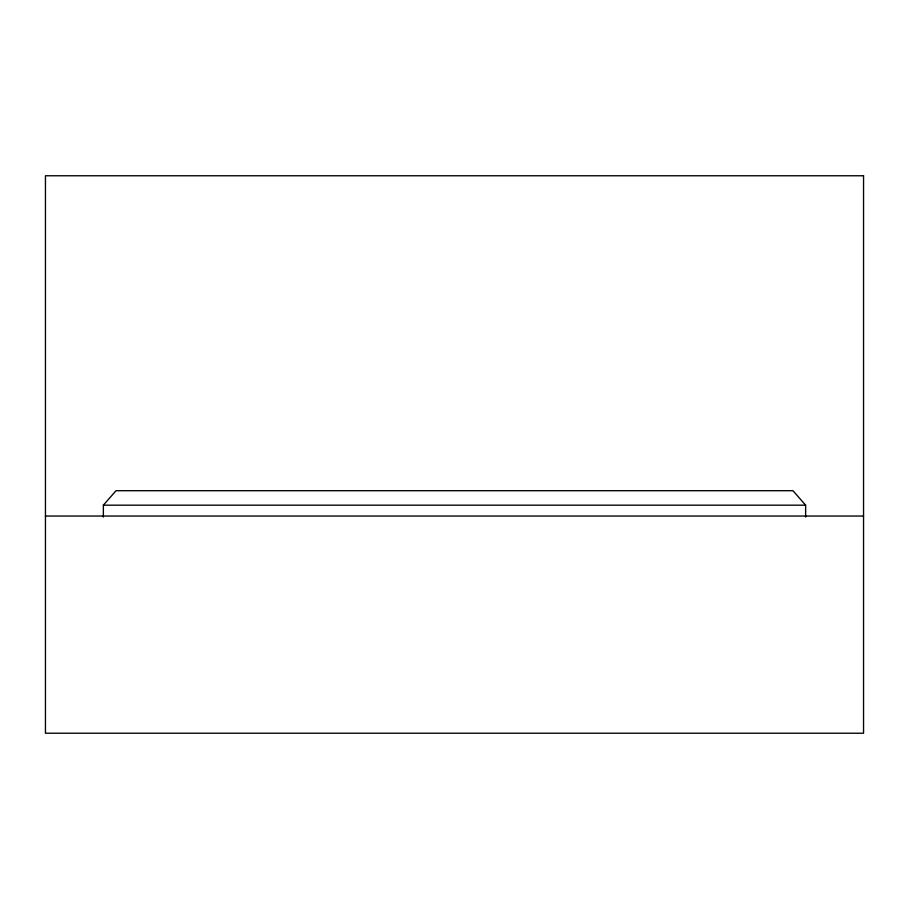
<?xml version="1.0" encoding="UTF-8"?>
<svg xmlns="http://www.w3.org/2000/svg" width="909" height="909" viewBox="0 0 909 909"><rect width="100%" height="100%" fill="white"/><g stroke="black" fill="none" stroke-linecap="round" stroke-linejoin="round"><path stroke-width="1.36" d="M103.365 517.028L103.365 505.177L116.034 490.701L792.966 490.701L805.635 505.177L805.635 517.028M103.365 505.177L805.635 505.177M45.45 516.039L863.55 516.039M863.55 175.767L45.45 175.767L45.45 733.233L863.55 733.233L863.55 175.767"/></g></svg>
